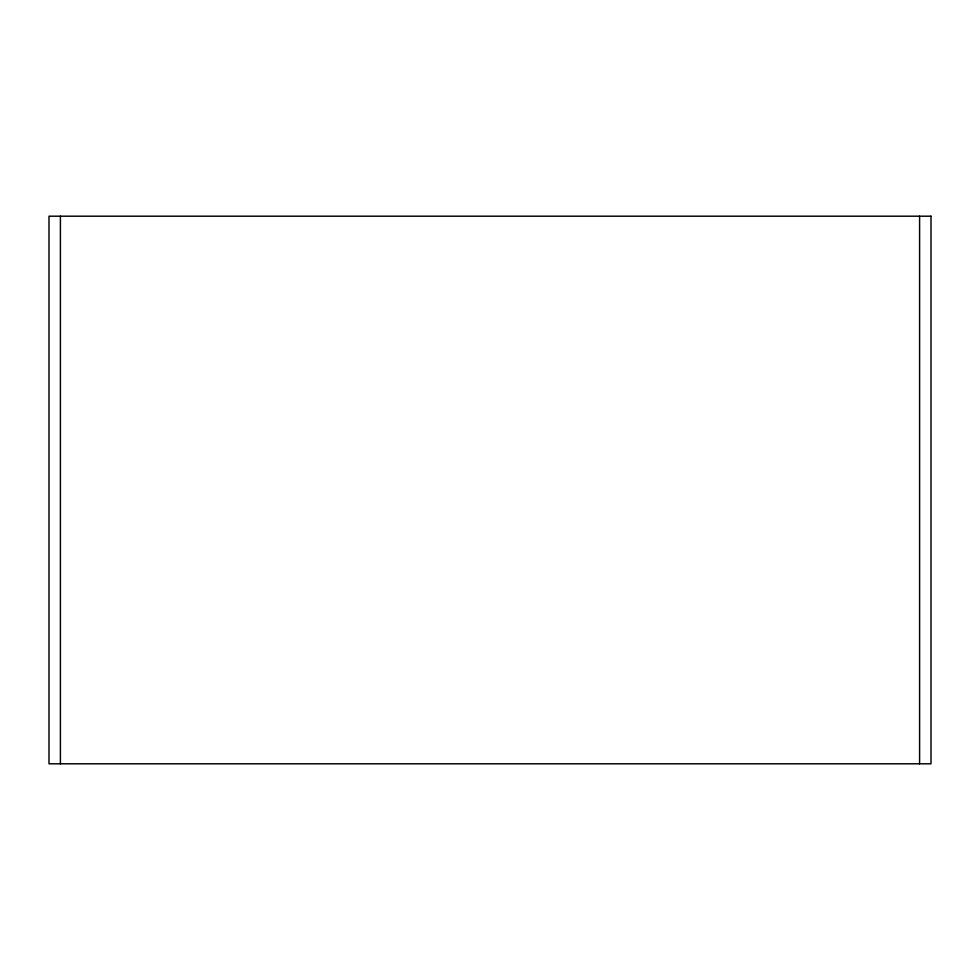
<?xml version="1.0" encoding="UTF-8"?>
<svg xmlns="http://www.w3.org/2000/svg" width="980" height="980" viewBox="0 0 980 980"><rect width="100%" height="100%" fill="white"/><g stroke="black" fill="none" stroke-linecap="round" stroke-linejoin="round"><path stroke-width="1.47" d="M919.595 216.2L919.595 763.8M60.405 216.2L60.405 763.8M931 216.2L49 216.2L49 763.8L931 763.8L931 216.2"/></g></svg>
